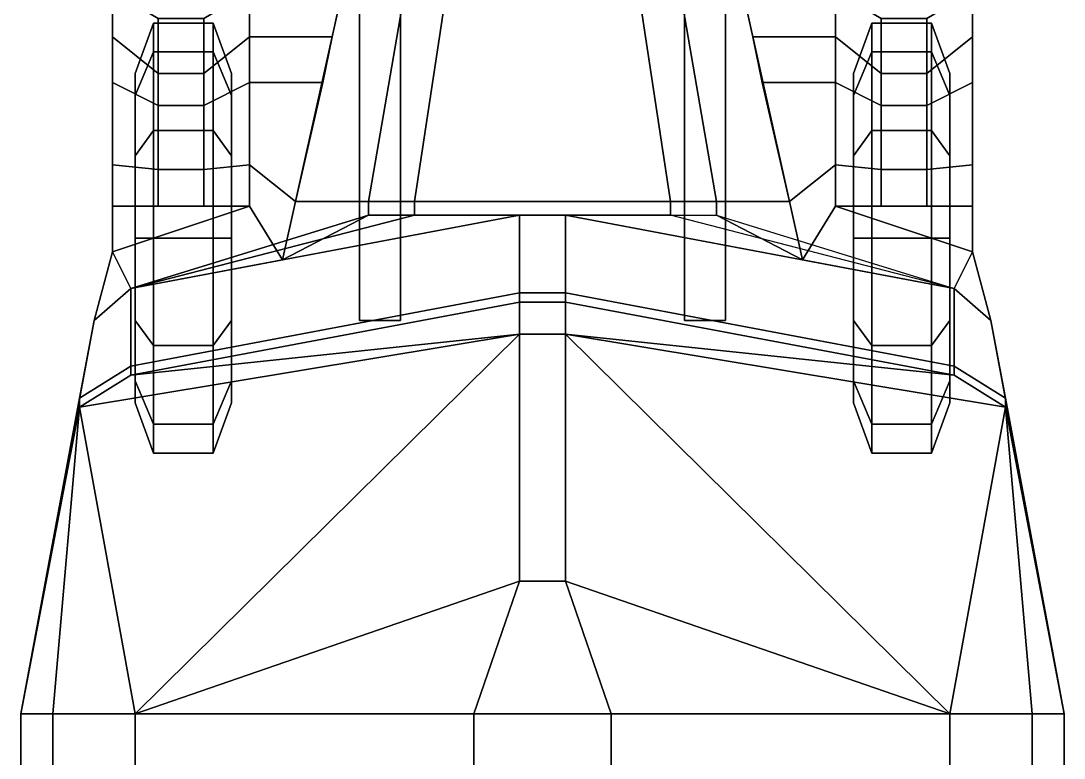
# Model space of a CAD drawing. Header units: millimetres. Extents: x -1.2 to 4.8, y -3.49 to 6.22.
# Drawn here: x -1.14 to 1.14, y 0.673 to 2.285 of the extents above; entities that cross this region are included whole.
import ezdxf

# ---------------------------------------------------------------- set-up
doc = ezdxf.new("R2010")
doc.units = ezdxf.units.MM
doc.layers.add('mudguards', color=6, linetype='Continuous')
doc.layers.add('wheels', color=2, linetype='Continuous')

msp = doc.modelspace()

# ---------------------------------------------------------------- linework, layer by layer
for points in [[(-0.4, 3.18, 0.44), (-0.4, 1.63, 0.44), (-0.4, 1.63, 0.64), (-0.4, 3.32, 0.64)], [(-0.4, 3.32, 0.64), (-0.4, 1.63, 0.64), (-0.31, 1.63, 0.64), (-0.31, 3.32, 0.64)], [(-0.31, 1.63, 0.64), (-0.31, 1.63, 0.44), (-0.31, 3.18, 0.44), (-0.31, 3.32, 0.64)], [(0.31, 3.18, 0.44), (0.31, 1.63, 0.44), (0.31, 1.63, 0.64), (0.31, 3.32, 0.64)], [(0.31, 3.32, 0.64), (0.31, 1.63, 0.64), (0.4, 1.63, 0.64), (0.4, 3.32, 0.64)], [(0.4, 1.63, 0.64), (0.4, 1.63, 0.44), (0.4, 3.18, 0.44), (0.4, 3.32, 0.64)], [(-0.31, 3.18, 0.44), (-0.31, 1.63, 0.44), (-0.4, 1.63, 0.44), (-0.4, 3.18, 0.44)], [(0.4, 3.18, 0.44), (0.4, 1.63, 0.44), (0.31, 1.63, 0.44), (0.31, 3.18, 0.44)], [(-0.32, 2.88, 0.57), (-0.54, 1.89, 0.57), (-0.54, 1.89, 1.31), (-0.32, 2.88, 1.31)], [(-0.32, 2.88, 1.31), (-0.54, 1.89, 1.31), (-0.38, 1.89, 1.38), (-0.21, 2.88, 1.38)], [(-0.21, 2.88, 1.38), (-0.38, 1.89, 1.38), (-0.28, 1.89, 1.41), (-0.13, 2.88, 1.41)], [(0.28, 1.89, 1.41), (0.13, 2.88, 1.41), (-0.13, 2.88, 1.41), (-0.28, 1.89, 1.41)], [(0.38, 1.89, 1.38), (0.21, 2.88, 1.38), (0.13, 2.88, 1.41), (0.28, 1.89, 1.41)], [(0.54, 1.89, 1.31), (0.32, 2.88, 1.31), (0.21, 2.88, 1.38), (0.38, 1.89, 1.38)], [(0.54, 1.89, 1.31), (0.54, 1.89, 0.57), (0.32, 2.88, 0.57), (0.32, 2.88, 1.31)], [(-0.54, 1.89, 1.31), (-0.54, 1.89, 0.57), (-0.5683, 1.7624, 0.57), (-0.5683, 1.7624, 1.31)], [(-0.54, 1.89, 1.31), (-0.5683, 1.7624, 1.31), (-0.38, 1.86, 1.38), (-0.38, 1.89, 1.38)], [(-0.38, 1.89, 1.38), (-0.38, 1.86, 1.38), (-0.28, 1.86, 1.41), (-0.28, 1.89, 1.41)], [(-0.28, 1.89, 1.41), (-0.28, 1.86, 1.41), (0.28, 1.86, 1.41), (0.28, 1.89, 1.41)], [(0.38, 1.86, 1.38), (0.38, 1.89, 1.38), (0.28, 1.89, 1.41), (0.28, 1.86, 1.41)], [(0.5683, 1.7624, 1.31), (0.54, 1.89, 1.31), (0.38, 1.89, 1.38), (0.38, 1.86, 1.38)], [(0.5683, 1.7624, 0.57), (0.54, 1.89, 0.57), (0.54, 1.89, 1.31), (0.5683, 1.7624, 1.31)], [(-0.05, 1.69, 2.39), (-0.05, 1.86, 1.55), (-0.9, 1.7, 1.55), (-0.9, 1.53, 2.39)], [(-0.38, 1.86, 1.38), (-0.9, 1.7, 1.55), (-0.28, 1.86, 1.41)], [(-0.5683, 1.7624, 1.31), (-0.9, 1.7, 1.55), (-0.9, 1.7, 1.55), (-0.38, 1.86, 1.38)], [(-0.28, 1.86, 1.41), (-0.9, 1.7, 1.55), (-0.05, 1.86, 1.55)], [(-0.28, 1.86, 1.41), (-0.05, 1.86, 1.55), (0.05, 1.86, 1.55), (0.28, 1.86, 1.41)], [(0.05, 1.69, 2.39), (0.05, 1.86, 1.55), (-0.05, 1.86, 1.55), (-0.05, 1.69, 2.39)], [(0.9, 1.7, 1.55), (0.05, 1.86, 1.55), (0.05, 1.69, 2.39), (0.9, 1.53, 2.39)], [(0.9, 1.7, 1.55), (0.28, 1.86, 1.41), (0.05, 1.86, 1.55)], [(0.9, 1.7, 1.55), (0.5683, 1.7624, 1.31), (0.38, 1.86, 1.38), (0.9, 1.7, 1.55)], [(-0.5683, 1.7624, 1.31), (-0.5683, 1.7624, 0.57), (-0.9, 1.7, 0.57), (-0.9, 1.7, 1.55)], [(0.9, 1.7, 0.57), (0.5683, 1.7624, 0.57), (0.5683, 1.7624, 1.31), (0.9, 1.7, 1.55)], [(-0.9, 1.53, 2.39), (-0.9, 1.7, 1.55), (-0.98, 1.63, 1.55), (-1.0116, 1.46, 2.39)], [(-0.9, 1.7, 1.55), (-0.9, 1.7, 0.57), (-0.98, 1.63, 0.57), (-0.98, 1.63, 1.55)], [(-0.05, 1.69, 2.39), (-0.9, 1.53, 2.39), (-0.9, 1.51, 2.51), (-0.05, 1.67, 2.51)], [(0.05, 1.69, 2.39), (-0.05, 1.69, 2.39), (-0.05, 1.67, 2.51), (0.05, 1.67, 2.51)], [(0.9, 1.53, 2.39), (0.05, 1.69, 2.39), (0.05, 1.67, 2.51), (0.9, 1.51, 2.51)], [(0.98, 1.63, 0.57), (0.9, 1.7, 0.57), (0.9, 1.7, 1.55), (0.98, 1.63, 1.55)], [(0.98, 1.63, 1.55), (0.9, 1.7, 1.55), (0.9, 1.53, 2.39), (1.0116, 1.46, 2.39)], [(-0.05, 1.67, 2.51), (-0.9, 1.51, 2.51), (-0.9, 1.51, 2.51), (-0.05, 1.6, 2.62)], [(0.05, 1.67, 2.51), (-0.05, 1.67, 2.51), (-0.05, 1.6, 2.62), (0.05, 1.6, 2.62)], [(0.9, 1.51, 2.51), (0.05, 1.67, 2.51), (0.05, 1.6, 2.62), (0.9, 1.51, 2.51)], [(-0.98, 1.63, 0.44), (-1.14, 0.77, 0.39), (-1.14, 0.77, 1.55), (-0.98, 1.63, 1.55)], [(-0.98, 1.63, 1.55), (-1.14, 0.77, 1.55), (-1.14, 0.77, 2.39), (-1.0116, 1.46, 2.39)], [(-0.4, 1.63, 0.64), (-0.4, 1.63, 0.44), (-0.31, 1.63, 0.44), (-0.31, 1.63, 0.64)], [(0.31, 1.63, 0.64), (0.31, 1.63, 0.44), (0.4, 1.63, 0.44), (0.4, 1.63, 0.64)], [(1.14, 0.77, 1.55), (1.14, 0.77, 0.39), (0.98, 1.63, 0.44), (0.98, 1.63, 1.55)], [(1.14, 0.77, 2.39), (1.14, 0.77, 1.55), (0.98, 1.63, 1.55), (1.0116, 1.46, 2.39)], [(-0.05, 1.6, 2.62), (-1.0116, 1.44, 2.51), (-1.0116, 1.44, 2.51), (-0.89, 0.77, 2.74)], [(-0.9, 1.51, 2.51), (-1.0116, 1.44, 2.51), (-1.0116, 1.44, 2.51), (-0.05, 1.6, 2.62)], [(-0.05, 1.06, 2.74), (-0.05, 1.6, 2.62), (-0.05, 1.6, 2.62), (-0.89, 0.77, 2.74)], [(0.05, 1.6, 2.62), (-0.05, 1.6, 2.62), (-0.05, 1.06, 2.74), (0.05, 1.06, 2.74)], [(0.05, 1.6, 2.62), (0.05, 1.06, 2.74), (0.89, 0.77, 2.74), (0.05, 1.6, 2.62)], [(0.89, 0.77, 2.74), (1.0116, 1.44, 2.51), (0.05, 1.6, 2.62), (0.89, 0.77, 2.74)], [(1.0116, 1.44, 2.51), (0.9, 1.51, 2.51), (0.05, 1.6, 2.62), (1.0116, 1.44, 2.51)], [(-0.9, 1.53, 2.39), (-1.0116, 1.46, 2.39), (-1.0116, 1.44, 2.51), (-0.9, 1.51, 2.51)], [(1.0116, 1.46, 2.39), (0.9, 1.53, 2.39), (0.9, 1.51, 2.51), (1.0116, 1.44, 2.51)], [(-1.0116, 1.46, 2.39), (-1.14, 0.77, 2.39), (-1.14, 0.77, 2.51), (-1.0116, 1.44, 2.51)], [(1.14, 0.77, 2.39), (1.0116, 1.46, 2.39), (1.0116, 1.44, 2.51), (1.14, 0.77, 2.51)], [(-1.0116, 1.44, 2.51), (-1.14, 0.77, 2.51), (-1.07, 0.77, 2.62), (-1.0116, 1.44, 2.51)], [(-1.0116, 1.44, 2.51), (-1.07, 0.77, 2.62), (-0.89, 0.77, 2.74), (-1.0116, 1.44, 2.51)], [(1.07, 0.77, 2.62), (1.0116, 1.44, 2.51), (1.0116, 1.44, 2.51), (0.89, 0.77, 2.74)], [(1.14, 0.77, 2.51), (1.0116, 1.44, 2.51), (1.0116, 1.44, 2.51), (1.07, 0.77, 2.62)], [(-0.15, 0.77, 2.79), (-0.05, 1.06, 2.74), (-0.05, 1.06, 2.74), (-0.89, 0.77, 2.74)], [(0.05, 1.06, 2.74), (-0.05, 1.06, 2.74), (-0.15, 0.77, 2.79), (0.15, 0.77, 2.79)], [(0.05, 1.06, 2.74), (0.15, 0.77, 2.79), (0.89, 0.77, 2.74), (0.05, 1.06, 2.74)], [(-1.14, 0.77, 0.96), (-1.14, -2.96, 0.96), (-1.14, -2.96, 2.51), (-1.14, 0.77, 2.51)], [(-1.07, -2.24, 2.62), (-1.07, 0.77, 2.62), (-1.14, 0.77, 2.51), (-1.14, -2.24, 2.51)], [(-1.14, 0.77, 0.39), (-1.14, -0.03, 0.39), (-1.14, -0.03, 0.96), (-1.14, 0.77, 0.96)], [(-0.89, -2.24, 2.74), (-0.89, 0.77, 2.74), (-1.07, 0.77, 2.62), (-1.07, -2.24, 2.62)], [(-0.15, -2.24, 2.79), (-0.15, 0.77, 2.79), (-0.89, 0.77, 2.74), (-0.89, -2.24, 2.74)], [(0.15, -2.24, 2.79), (0.15, 0.77, 2.79), (-0.15, 0.77, 2.79), (-0.15, -2.24, 2.79)], [(0.15, 0.77, 2.79), (0.15, -2.24, 2.79), (0.89, -2.24, 2.74), (0.89, 0.77, 2.74)], [(0.89, 0.77, 2.74), (0.89, -2.24, 2.74), (1.07, -2.24, 2.62), (1.07, 0.77, 2.62)], [(1.07, 0.77, 2.62), (1.07, -2.24, 2.62), (1.14, -2.24, 2.51), (1.14, 0.77, 2.51)], [(1.14, -2.96, 2.51), (1.14, -2.96, 0.96), (1.14, 0.77, 0.96), (1.14, 0.77, 2.51)], [(1.14, -0.03, 0.96), (1.14, -0.03, 0.39), (1.14, 0.77, 0.39), (1.14, 0.77, 0.96)]]:
    msp.add_3dface(points)
at = {"layer": 'mudguards'}
for points in [[(-0.94, 2.35, 0.85), (-0.94, 2.25, 0.68), (-0.84, 2.17, 0.69), (-0.84, 2.29, 0.88)], [(-0.84, 2.29, 0.88), (-0.84, 2.17, 0.69), (-0.94, 2.25, 0.68), (-0.94, 2.35, 0.85)], [(-0.74, 2.29, 0.88), (-0.74, 2.17, 0.69), (-0.64, 2.25, 0.68), (-0.64, 2.35, 0.85)], [(-0.64, 2.35, 0.85), (-0.64, 2.25, 0.68), (-0.74, 2.17, 0.69), (-0.74, 2.29, 0.88)], [(-0.4378, 2.35, 0.57), (-0.46, 2.25, 0.57), (-0.64, 2.25, 0.68), (-0.64, 2.35, 0.85)], [(-0.64, 2.35, 0.85), (-0.64, 2.25, 0.68), (-0.46, 2.25, 0.57), (-0.4378, 2.35, 0.57)], [(0.64, 2.35, 0.85), (0.64, 2.25, 0.68), (0.46, 2.25, 0.57), (0.4378, 2.35, 0.57)], [(0.4378, 2.35, 0.57), (0.46, 2.25, 0.57), (0.64, 2.25, 0.68), (0.64, 2.35, 0.85)], [(0.74, 2.29, 0.88), (0.74, 2.17, 0.69), (0.64, 2.25, 0.68), (0.64, 2.35, 0.85)], [(0.64, 2.35, 0.85), (0.64, 2.25, 0.68), (0.74, 2.17, 0.69), (0.74, 2.29, 0.88)], [(0.84, 2.29, 0.88), (0.84, 2.17, 0.69), (0.94, 2.25, 0.68), (0.94, 2.35, 0.85)], [(0.94, 2.35, 0.85), (0.94, 2.25, 0.68), (0.84, 2.17, 0.69), (0.84, 2.29, 0.88)], [(-0.74, 2.29, 0.88), (-0.74, 2.17, 0.69), (-0.84, 2.17, 0.69), (-0.84, 2.29, 0.88)], [(-0.84, 2.29, 0.88), (-0.84, 2.17, 0.69), (-0.74, 2.17, 0.69), (-0.74, 2.29, 0.88)], [(0.84, 2.29, 0.88), (0.84, 2.17, 0.69), (0.74, 2.17, 0.69), (0.74, 2.29, 0.88)], [(0.74, 2.29, 0.88), (0.74, 2.17, 0.69), (0.84, 2.17, 0.69), (0.84, 2.29, 0.88)], [(-0.94, 2.25, 0.68), (-0.94, 2.15, 0.57), (-0.84, 2.1, 0.57), (-0.84, 2.17, 0.69)], [(-0.84, 2.17, 0.69), (-0.84, 2.1, 0.57), (-0.94, 2.15, 0.57), (-0.94, 2.25, 0.68)], [(-0.64, 2.25, 0.68), (-0.64, 2.15, 0.57), (-0.74, 2.1, 0.57), (-0.74, 2.17, 0.69)], [(-0.74, 2.17, 0.69), (-0.74, 2.1, 0.57), (-0.64, 2.15, 0.57), (-0.64, 2.25, 0.68)], [(-0.64, 2.25, 0.68), (-0.64, 2.15, 0.57), (-0.48, 2.15, 0.57), (-0.46, 2.25, 0.57)], [(-0.46, 2.25, 0.57), (-0.48, 2.15, 0.57), (-0.64, 2.15, 0.57), (-0.64, 2.25, 0.68)], [(0.46, 2.25, 0.57), (0.48, 2.15, 0.57), (0.64, 2.15, 0.57), (0.64, 2.25, 0.68)], [(0.64, 2.25, 0.68), (0.64, 2.15, 0.57), (0.48, 2.15, 0.57), (0.46, 2.25, 0.57)], [(0.74, 2.17, 0.69), (0.74, 2.1, 0.57), (0.64, 2.15, 0.57), (0.64, 2.25, 0.68)], [(0.64, 2.25, 0.68), (0.64, 2.15, 0.57), (0.74, 2.1, 0.57), (0.74, 2.17, 0.69)], [(0.84, 2.17, 0.69), (0.84, 2.1, 0.57), (0.94, 2.15, 0.57), (0.94, 2.25, 0.68)], [(0.94, 2.25, 0.68), (0.94, 2.15, 0.57), (0.84, 2.1, 0.57), (0.84, 2.17, 0.69)], [(-0.74, 2.17, 0.69), (-0.74, 2.1, 0.57), (-0.84, 2.1, 0.57), (-0.84, 2.17, 0.69)], [(-0.84, 2.17, 0.69), (-0.84, 2.1, 0.57), (-0.74, 2.1, 0.57), (-0.74, 2.17, 0.69)], [(0.84, 2.17, 0.69), (0.84, 2.1, 0.57), (0.74, 2.1, 0.57), (0.74, 2.17, 0.69)], [(0.74, 2.17, 0.69), (0.74, 2.1, 0.57), (0.84, 2.1, 0.57), (0.84, 2.17, 0.69)], [(-0.84, 2.1, 0.57), (-0.84, 1.96, 0.48), (-0.94, 1.97, 0.45), (-0.94, 2.15, 0.57)], [(-0.94, 2.15, 0.57), (-0.94, 1.97, 0.45), (-0.84, 1.96, 0.48), (-0.84, 2.1, 0.57)], [(-0.74, 2.1, 0.57), (-0.74, 1.96, 0.48), (-0.64, 1.97, 0.45), (-0.64, 2.15, 0.57)], [(-0.64, 2.15, 0.57), (-0.64, 1.97, 0.45), (-0.74, 1.96, 0.48), (-0.74, 2.1, 0.57)], [(-0.48, 2.15, 0.57), (-0.54, 1.89, 0.57), (-0.64, 1.97, 0.45), (-0.64, 2.15, 0.57)], [(-0.64, 2.15, 0.57), (-0.64, 1.97, 0.45), (-0.54, 1.89, 0.57), (-0.48, 2.15, 0.57)], [(0.64, 2.15, 0.57), (0.64, 1.97, 0.45), (0.54, 1.89, 0.57), (0.48, 2.15, 0.57)], [(0.48, 2.15, 0.57), (0.54, 1.89, 0.57), (0.64, 1.97, 0.45), (0.64, 2.15, 0.57)], [(0.74, 2.1, 0.57), (0.74, 1.96, 0.48), (0.64, 1.97, 0.45), (0.64, 2.15, 0.57)], [(0.64, 2.15, 0.57), (0.64, 1.97, 0.45), (0.74, 1.96, 0.48), (0.74, 2.1, 0.57)], [(0.84, 2.1, 0.57), (0.84, 1.96, 0.48), (0.94, 1.97, 0.45), (0.94, 2.15, 0.57)], [(0.94, 2.15, 0.57), (0.94, 1.97, 0.45), (0.84, 1.96, 0.48), (0.84, 2.1, 0.57)], [(-0.74, 2.1, 0.57), (-0.74, 1.96, 0.48), (-0.84, 1.96, 0.48), (-0.84, 2.1, 0.57)], [(-0.84, 2.1, 0.57), (-0.84, 1.96, 0.48), (-0.74, 1.96, 0.48), (-0.74, 2.1, 0.57)], [(0.84, 2.1, 0.57), (0.84, 1.96, 0.48), (0.74, 1.96, 0.48), (0.74, 2.1, 0.57)], [(0.74, 2.1, 0.57), (0.74, 1.96, 0.48), (0.84, 1.96, 0.48), (0.84, 2.1, 0.57)], [(-0.94, 1.97, 0.45), (-0.94, 1.88, 0.44), (-0.84, 1.88, 0.44), (-0.84, 1.96, 0.48)], [(-0.84, 1.96, 0.48), (-0.84, 1.88, 0.44), (-0.94, 1.88, 0.44), (-0.94, 1.97, 0.45)], [(-0.74, 1.96, 0.48), (-0.74, 1.88, 0.44), (-0.64, 1.88, 0.44), (-0.64, 1.97, 0.45)], [(-0.64, 1.97, 0.45), (-0.64, 1.88, 0.44), (-0.74, 1.88, 0.44), (-0.74, 1.96, 0.48)], [(-0.64, 1.97, 0.45), (-0.64, 1.88, 0.44), (-0.5683, 1.7624, 0.57), (-0.54, 1.89, 0.57)], [(-0.54, 1.89, 0.57), (-0.5683, 1.7624, 0.57), (-0.64, 1.88, 0.44), (-0.64, 1.97, 0.45)], [(0.54, 1.89, 0.57), (0.5683, 1.7624, 0.57), (0.64, 1.88, 0.44), (0.64, 1.97, 0.45)], [(0.64, 1.97, 0.45), (0.64, 1.88, 0.44), (0.5683, 1.7624, 0.57), (0.54, 1.89, 0.57)], [(0.74, 1.96, 0.48), (0.74, 1.88, 0.44), (0.64, 1.88, 0.44), (0.64, 1.97, 0.45)], [(0.64, 1.97, 0.45), (0.64, 1.88, 0.44), (0.74, 1.88, 0.44), (0.74, 1.96, 0.48)], [(0.84, 1.96, 0.48), (0.84, 1.88, 0.44), (0.94, 1.88, 0.44), (0.94, 1.97, 0.45)], [(0.94, 1.97, 0.45), (0.94, 1.88, 0.44), (0.84, 1.88, 0.44), (0.84, 1.96, 0.48)], [(-0.74, 1.96, 0.48), (-0.74, 1.88, 0.44), (-0.84, 1.88, 0.44), (-0.84, 1.96, 0.48)], [(-0.84, 1.96, 0.48), (-0.84, 1.88, 0.44), (-0.74, 1.88, 0.44), (-0.74, 1.96, 0.48)], [(0.74, 1.96, 0.48), (0.74, 1.88, 0.44), (0.84, 1.88, 0.44), (0.84, 1.96, 0.48)], [(0.84, 1.96, 0.48), (0.84, 1.88, 0.44), (0.74, 1.88, 0.44), (0.74, 1.96, 0.48)], [(-0.64, 1.88, 0.44), (-0.64, 1.88, 0.44), (-0.94, 1.78, 0.44), (-0.94, 1.88, 0.44)], [(-0.94, 1.88, 0.44), (-0.94, 1.78, 0.44), (-0.64, 1.88, 0.44)], [(-0.94, 1.78, 0.44), (-0.9, 1.7, 0.57), (-0.5683, 1.7624, 0.57), (-0.64, 1.88, 0.44)], [(-0.64, 1.88, 0.44), (-0.5683, 1.7624, 0.57), (-0.9, 1.7, 0.57), (-0.94, 1.78, 0.44)], [(0.94, 1.78, 0.44), (0.9, 1.7, 0.57), (0.5683, 1.7624, 0.57), (0.64, 1.88, 0.44)], [(0.64, 1.88, 0.44), (0.5683, 1.7624, 0.57), (0.9, 1.7, 0.57), (0.94, 1.78, 0.44)], [(0.94, 1.88, 0.44), (0.94, 1.78, 0.44), (0.64, 1.88, 0.44)], [(0.64, 1.88, 0.44), (0.64, 1.88, 0.44), (0.94, 1.78, 0.44), (0.94, 1.88, 0.44)], [(-0.98, 1.63, 0.44), (-0.98, 1.63, 0.57), (-0.9, 1.7, 0.57), (-0.94, 1.78, 0.44)], [(-0.94, 1.78, 0.44), (-0.9, 1.7, 0.57), (-0.98, 1.63, 0.57), (-0.98, 1.63, 0.44)], [(0.94, 1.78, 0.44), (0.9, 1.7, 0.57), (0.98, 1.63, 0.57), (0.98, 1.63, 0.44)], [(0.98, 1.63, 0.44), (0.98, 1.63, 0.57), (0.9, 1.7, 0.57), (0.94, 1.78, 0.44)]]:
    msp.add_3dface(points, dxfattribs=at)
at = {"layer": 'wheels'}
for points in [[(-0.85, 2.217, 1.235), (-0.85, 2.28, 1), (-0.89, 2.17, 1), (-0.89, 2.1218, 1.18)], [(-0.85, 2.28, 1), (-0.85, 2.217, 0.765), (-0.89, 2.1218, 0.82), (-0.89, 2.17, 1)], [(-0.72, 2.217, 1.235), (-0.72, 2.28, 1), (-0.85, 2.28, 1), (-0.85, 2.217, 1.235)], [(-0.72, 2.28, 1), (-0.72, 2.217, 0.765), (-0.85, 2.217, 0.765), (-0.85, 2.28, 1)], [(-0.72, 2.28, 1), (-0.72, 2.217, 1.235), (-0.68, 2.1218, 1.18), (-0.68, 2.17, 1)], [(-0.72, 2.217, 0.765), (-0.72, 2.28, 1), (-0.68, 2.17, 1), (-0.68, 2.1218, 0.82)], [(0.72, 2.217, 1.235), (0.72, 2.28, 1), (0.68, 2.17, 1), (0.68, 2.1218, 1.18)], [(0.72, 2.28, 1), (0.72, 2.217, 0.765), (0.68, 2.1218, 0.82), (0.68, 2.17, 1)], [(0.85, 2.217, 1.235), (0.85, 2.28, 1), (0.72, 2.28, 1), (0.72, 2.217, 1.235)], [(0.85, 2.28, 1), (0.85, 2.217, 0.765), (0.72, 2.217, 0.765), (0.72, 2.28, 1)], [(0.85, 2.28, 1), (0.85, 2.217, 1.235), (0.89, 2.1218, 1.18), (0.89, 2.17, 1)], [(0.85, 2.217, 0.765), (0.85, 2.28, 1), (0.89, 2.17, 1), (0.89, 2.1218, 0.82)], [(-0.85, 2.217, 0.765), (-0.85, 2.045, 0.593), (-0.89, 1.99, 0.6882), (-0.89, 2.1218, 0.82)], [(-0.85, 2.045, 1.407), (-0.85, 2.217, 1.235), (-0.89, 2.1218, 1.18), (-0.89, 1.99, 1.3118)], [(-0.72, 2.217, 0.765), (-0.72, 2.045, 0.593), (-0.85, 2.045, 0.593), (-0.85, 2.217, 0.765)], [(-0.72, 2.045, 1.407), (-0.72, 2.217, 1.235), (-0.85, 2.217, 1.235), (-0.85, 2.045, 1.407)], [(-0.72, 2.045, 0.593), (-0.72, 2.217, 0.765), (-0.68, 2.1218, 0.82), (-0.68, 1.99, 0.6882)], [(-0.72, 2.217, 1.235), (-0.72, 2.045, 1.407), (-0.68, 1.99, 1.3118), (-0.68, 2.1218, 1.18)], [(0.72, 2.217, 0.765), (0.72, 2.045, 0.593), (0.68, 1.99, 0.6882), (0.68, 2.1218, 0.82)], [(0.72, 2.045, 1.407), (0.72, 2.217, 1.235), (0.68, 2.1218, 1.18), (0.68, 1.99, 1.3118)], [(0.85, 2.217, 0.765), (0.85, 2.045, 0.593), (0.72, 2.045, 0.593), (0.72, 2.217, 0.765)], [(0.85, 2.045, 1.407), (0.85, 2.217, 1.235), (0.72, 2.217, 1.235), (0.72, 2.045, 1.407)], [(0.85, 2.045, 0.593), (0.85, 2.217, 0.765), (0.89, 2.1218, 0.82), (0.89, 1.99, 0.6882)], [(0.85, 2.217, 1.235), (0.85, 2.045, 1.407), (0.89, 1.99, 1.3118), (0.89, 2.1218, 1.18)], [(-0.89, 1.4982, 1.18), (-0.89, 2.17, 1), (-0.89, 2.1218, 0.82), (-0.89, 1.45, 1)], [(-0.89, 1.63, 1.3118), (-0.89, 2.1218, 1.18), (-0.89, 2.17, 1), (-0.89, 1.4982, 1.18)], [(-0.68, 2.1218, 1.18), (-0.68, 1.45, 1), (-0.68, 1.4982, 0.82), (-0.68, 2.17, 1)], [(-0.68, 2.17, 1), (-0.68, 1.4982, 0.82), (-0.68, 1.63, 0.6882), (-0.68, 2.1218, 0.82)], [(0.68, 1.4982, 1.18), (0.68, 2.17, 1), (0.68, 2.1218, 0.82), (0.68, 1.45, 1)], [(0.68, 1.63, 1.3118), (0.68, 2.1218, 1.18), (0.68, 2.17, 1), (0.68, 1.4982, 1.18)], [(0.89, 2.1218, 1.18), (0.89, 1.45, 1), (0.89, 1.4982, 0.82), (0.89, 2.17, 1)], [(0.89, 2.17, 1), (0.89, 1.4982, 0.82), (0.89, 1.63, 0.6882), (0.89, 2.1218, 0.82)], [(-0.89, 1.45, 1), (-0.89, 2.1218, 0.82), (-0.89, 1.99, 0.6882), (-0.89, 1.4982, 0.82)], [(-0.89, 1.81, 1.36), (-0.89, 1.99, 1.3118), (-0.89, 2.1218, 1.18), (-0.89, 1.63, 1.3118)], [(-0.68, 1.99, 1.3118), (-0.68, 1.4982, 1.18), (-0.68, 1.45, 1), (-0.68, 2.1218, 1.18)], [(-0.68, 2.1218, 0.82), (-0.68, 1.63, 0.6882), (-0.68, 1.81, 0.64), (-0.68, 1.99, 0.6882)], [(0.68, 1.45, 1), (0.68, 2.1218, 0.82), (0.68, 1.99, 0.6882), (0.68, 1.4982, 0.82)], [(0.68, 1.81, 1.36), (0.68, 1.99, 1.3118), (0.68, 2.1218, 1.18), (0.68, 1.63, 1.3118)], [(0.89, 1.99, 1.3118), (0.89, 1.4982, 1.18), (0.89, 1.45, 1), (0.89, 2.1218, 1.18)], [(0.89, 2.1218, 0.82), (0.89, 1.63, 0.6882), (0.89, 1.81, 0.64), (0.89, 1.99, 0.6882)], [(-0.85, 2.045, 0.593), (-0.85, 1.81, 0.53), (-0.89, 1.81, 0.64), (-0.89, 1.99, 0.6882)], [(-0.85, 1.81, 1.47), (-0.85, 2.045, 1.407), (-0.89, 1.99, 1.3118), (-0.89, 1.81, 1.36)], [(-0.72, 2.045, 0.593), (-0.72, 1.81, 0.53), (-0.85, 1.81, 0.53), (-0.85, 2.045, 0.593)], [(-0.72, 1.81, 1.47), (-0.72, 2.045, 1.407), (-0.85, 2.045, 1.407), (-0.85, 1.81, 1.47)], [(-0.72, 1.81, 0.53), (-0.72, 2.045, 0.593), (-0.68, 1.99, 0.6882), (-0.68, 1.81, 0.64)], [(-0.72, 2.045, 1.407), (-0.72, 1.81, 1.47), (-0.68, 1.81, 1.36), (-0.68, 1.99, 1.3118)], [(0.72, 2.045, 0.593), (0.72, 1.81, 0.53), (0.68, 1.81, 0.64), (0.68, 1.99, 0.6882)], [(0.72, 1.81, 1.47), (0.72, 2.045, 1.407), (0.68, 1.99, 1.3118), (0.68, 1.81, 1.36)], [(0.85, 2.045, 0.593), (0.85, 1.81, 0.53), (0.72, 1.81, 0.53), (0.72, 2.045, 0.593)], [(0.85, 1.81, 1.47), (0.85, 2.045, 1.407), (0.72, 2.045, 1.407), (0.72, 1.81, 1.47)], [(0.85, 1.81, 0.53), (0.85, 2.045, 0.593), (0.89, 1.99, 0.6882), (0.89, 1.81, 0.64)], [(0.85, 2.045, 1.407), (0.85, 1.81, 1.47), (0.89, 1.81, 1.36), (0.89, 1.99, 1.3118)], [(-0.89, 1.4982, 0.82), (-0.89, 1.99, 0.6882), (-0.89, 1.81, 0.64), (-0.89, 1.63, 0.6882)], [(-0.68, 1.81, 1.36), (-0.68, 1.63, 1.3118), (-0.68, 1.4982, 1.18), (-0.68, 1.99, 1.3118)], [(0.68, 1.4982, 0.82), (0.68, 1.99, 0.6882), (0.68, 1.81, 0.64), (0.68, 1.63, 0.6882)], [(0.89, 1.81, 1.36), (0.89, 1.63, 1.3118), (0.89, 1.4982, 1.18), (0.89, 1.99, 1.3118)], [(-0.85, 1.81, 0.53), (-0.85, 1.575, 0.593), (-0.89, 1.63, 0.6882), (-0.89, 1.81, 0.64)], [(-0.85, 1.575, 1.407), (-0.85, 1.81, 1.47), (-0.89, 1.81, 1.36), (-0.89, 1.63, 1.3118)], [(-0.72, 1.81, 0.53), (-0.72, 1.575, 0.593), (-0.85, 1.575, 0.593), (-0.85, 1.81, 0.53)], [(-0.72, 1.575, 1.407), (-0.72, 1.81, 1.47), (-0.85, 1.81, 1.47), (-0.85, 1.575, 1.407)], [(-0.72, 1.575, 0.593), (-0.72, 1.81, 0.53), (-0.68, 1.81, 0.64), (-0.68, 1.63, 0.6882)], [(-0.72, 1.81, 1.47), (-0.72, 1.575, 1.407), (-0.68, 1.63, 1.3118), (-0.68, 1.81, 1.36)], [(0.72, 1.81, 0.53), (0.72, 1.575, 0.593), (0.68, 1.63, 0.6882), (0.68, 1.81, 0.64)], [(0.72, 1.575, 1.407), (0.72, 1.81, 1.47), (0.68, 1.81, 1.36), (0.68, 1.63, 1.3118)], [(0.85, 1.81, 0.53), (0.85, 1.575, 0.593), (0.72, 1.575, 0.593), (0.72, 1.81, 0.53)], [(0.85, 1.575, 1.407), (0.85, 1.81, 1.47), (0.72, 1.81, 1.47), (0.72, 1.575, 1.407)], [(0.85, 1.575, 0.593), (0.85, 1.81, 0.53), (0.89, 1.81, 0.64), (0.89, 1.63, 0.6882)], [(0.85, 1.81, 1.47), (0.85, 1.575, 1.407), (0.89, 1.63, 1.3118), (0.89, 1.81, 1.36)], [(-0.85, 1.575, 0.593), (-0.85, 1.403, 0.765), (-0.89, 1.4982, 0.82), (-0.89, 1.63, 0.6882)], [(-0.85, 1.403, 1.235), (-0.85, 1.575, 1.407), (-0.89, 1.63, 1.3118), (-0.89, 1.4982, 1.18)], [(-0.72, 1.403, 0.765), (-0.72, 1.575, 0.593), (-0.68, 1.63, 0.6882), (-0.68, 1.4982, 0.82)], [(-0.72, 1.575, 1.407), (-0.72, 1.403, 1.235), (-0.68, 1.4982, 1.18), (-0.68, 1.63, 1.3118)], [(0.72, 1.575, 0.593), (0.72, 1.403, 0.765), (0.68, 1.4982, 0.82), (0.68, 1.63, 0.6882)], [(0.72, 1.403, 1.235), (0.72, 1.575, 1.407), (0.68, 1.63, 1.3118), (0.68, 1.4982, 1.18)], [(0.85, 1.403, 0.765), (0.85, 1.575, 0.593), (0.89, 1.63, 0.6882), (0.89, 1.4982, 0.82)], [(0.85, 1.575, 1.407), (0.85, 1.403, 1.235), (0.89, 1.4982, 1.18), (0.89, 1.63, 1.3118)], [(-0.72, 1.575, 0.593), (-0.72, 1.403, 0.765), (-0.85, 1.403, 0.765), (-0.85, 1.575, 0.593)], [(-0.72, 1.403, 1.235), (-0.72, 1.575, 1.407), (-0.85, 1.575, 1.407), (-0.85, 1.403, 1.235)], [(0.85, 1.575, 0.593), (0.85, 1.403, 0.765), (0.72, 1.403, 0.765), (0.72, 1.575, 0.593)], [(0.85, 1.403, 1.235), (0.85, 1.575, 1.407), (0.72, 1.575, 1.407), (0.72, 1.403, 1.235)], [(-0.85, 1.34, 1), (-0.85, 1.403, 1.235), (-0.89, 1.4982, 1.18), (-0.89, 1.45, 1)], [(-0.85, 1.403, 0.765), (-0.85, 1.34, 1), (-0.89, 1.45, 1), (-0.89, 1.4982, 0.82)], [(-0.72, 1.403, 1.235), (-0.72, 1.34, 1), (-0.68, 1.45, 1), (-0.68, 1.4982, 1.18)], [(-0.72, 1.34, 1), (-0.72, 1.403, 0.765), (-0.68, 1.4982, 0.82), (-0.68, 1.45, 1)], [(0.72, 1.34, 1), (0.72, 1.403, 1.235), (0.68, 1.4982, 1.18), (0.68, 1.45, 1)], [(0.72, 1.403, 0.765), (0.72, 1.34, 1), (0.68, 1.45, 1), (0.68, 1.4982, 0.82)], [(0.85, 1.403, 1.235), (0.85, 1.34, 1), (0.89, 1.45, 1), (0.89, 1.4982, 1.18)], [(0.85, 1.34, 1), (0.85, 1.403, 0.765), (0.89, 1.4982, 0.82), (0.89, 1.45, 1)], [(-0.72, 1.34, 1), (-0.72, 1.403, 1.235), (-0.85, 1.403, 1.235), (-0.85, 1.34, 1)], [(-0.72, 1.403, 0.765), (-0.72, 1.34, 1), (-0.85, 1.34, 1), (-0.85, 1.403, 0.765)], [(0.85, 1.34, 1), (0.85, 1.403, 1.235), (0.72, 1.403, 1.235), (0.72, 1.34, 1)], [(0.85, 1.403, 0.765), (0.85, 1.34, 1), (0.72, 1.34, 1), (0.72, 1.403, 0.765)]]:
    msp.add_3dface(points, dxfattribs=at)

doc.saveas('drawing.dxf')
